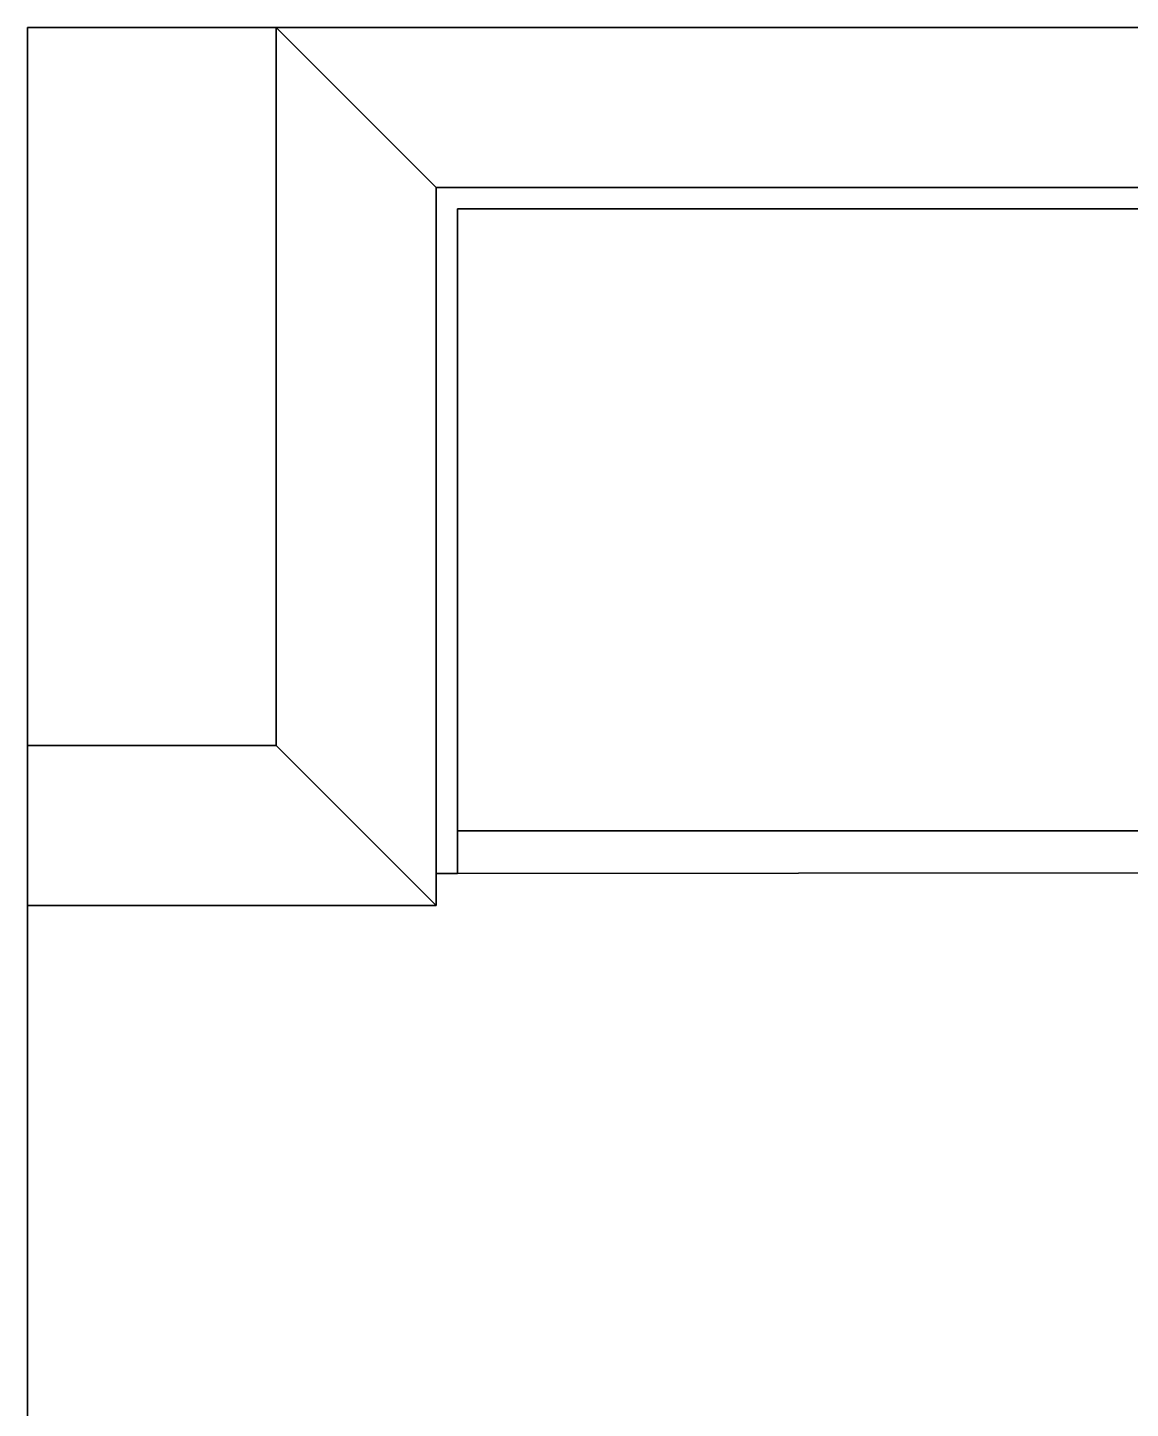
# Model space of a CAD drawing. Extents: x 0 to 4068, y -150 to 4325.
# Drawn here: x 0 to 1034, y 3030 to 4325 of the extents above; entities that cross this region are included whole.
import ezdxf

# ---------------------------------------------------------------- set-up
doc = ezdxf.new("R2010")
doc.units = 0
for name, color, linetype in [('LAYER0', 7, 'CONTINUOUS'), ('LAYER786', 7, 'CONTINUOUS'), ('LAYER819', 7, 'CONTINUOUS'), ('LAYER820', 7, 'CONTINUOUS'), ('LAYER821', 19, 'CONTINUOUS'), ('LAYER822', 19, 'CONTINUOUS'), ('LAYER823', 19, 'CONTINUOUS')]:
    doc.layers.add(name, color=color, linetype=linetype)

msp = doc.modelspace()

# ---------------------------------------------------------------- linework, layer by layer
at = {"layer": 'LAYER0', "invisible_edges": 1}
for points in [[(4068, 4325, -5), (0, -150, -5), (0, 4325, -5), (4068, 4325, -5)], [(0, -150, -5), (4068, 4325, -5), (4068, -150, -5), (0, -150, -5)], [(0, 4325), (4068, 4325, -5), (0, 4325, -5), (0, 4325)], [(4068, 4325, -5), (0, 4325), (4068, 4325), (4068, 4325, -5)], [(0, 4325), (0, -150, -5), (0, -150), (0, 4325)], [(0, -150, -5), (0, 4325), (0, 4325, -5), (0, -150, -5)], [(4068, -150), (0, 4325), (0, -150), (4068, -150)], [(0, 4325), (4068, -150), (4068, 4325), (0, 4325)]]:
    msp.add_3dface(points, dxfattribs=at)
at = {"layer": 'LAYER786'}
for points, invisible_edges in [([(2303, 4325), (383, 4175), (233, 4325), (2303, 4325)], 1), ([(2303, 4325, 2410), (2029, 4325, 2191), (233, 4325, 2410), (2303, 4325, 2410)], 3), ([(891, 4325, 2191), (233, 4325, 2410), (2029, 4325, 2191), (891, 4325, 2191)], 3), ([(891, 4325, 1097), (233, 4325, 2410), (891, 4325, 2191), (891, 4325, 1097)], 3), ([(891, 4325, 1097), (233, 4325), (233, 4325, 2410), (891, 4325, 1097)], 5), ([(233, 4325), (891, 4325, 1097), (2303, 4325), (233, 4325)], 3), ([(233, 4325, 2410), (383, 4175), (383, 4175, 2410), (233, 4325, 2410)], 1), ([(383, 4175), (233, 4325, 2410), (233, 4325), (383, 4175)], 1), ([(383, 4175, 2410), (2303, 4325, 2410), (233, 4325, 2410), (383, 4175, 2410)], 1), ([(383, 4175), (2303, 4325), (2153, 4175), (383, 4175)], 1), ([(2303, 4325, 2410), (383, 4175, 2410), (2153, 4175, 2410), (2303, 4325, 2410)], 1), ([(2029, 4325, 1097), (2303, 4325), (891, 4325, 1097), (2029, 4325, 1097)], 3), ([(383, 4175, 2410), (891, 4175, 2191), (2153, 4175, 2410), (383, 4175, 2410)], 3), ([(383, 4175, 2410), (891, 4175, 1097), (891, 4175, 2191), (383, 4175, 2410)], 5), ([(891, 4175, 1097), (383, 4175), (2029, 4175, 1097), (891, 4175, 1097)], 3), ([(383, 4175), (891, 4175, 1097), (383, 4175, 2410), (383, 4175)], 3), ([(2153, 4175), (2029, 4175, 1097), (383, 4175), (2153, 4175)], 3), ([(2029, 4175, 2191), (2153, 4175, 2410), (891, 4175, 2191), (2029, 4175, 2191)], 3)]:
    msp.add_3dface(points, dxfattribs=dict(at, invisible_edges=invisible_edges))
at = {"layer": 'LAYER819', "invisible_edges": 1}
for points in [[(383, 4175), (233, 3652), (233, 4325), (383, 4175)], [(233, 3652), (383, 4175), (383, 3502), (233, 3652)]]:
    msp.add_3dface(points, dxfattribs=at)
at = {"layer": 'LAYER820', "invisible_edges": 1}
for points in [[(233, 3652), (0, 3502), (0, 3652), (233, 3652)], [(0, 3502), (233, 3652), (383, 3502), (0, 3502)]]:
    msp.add_3dface(points, dxfattribs=at)
at = {"layer": 'LAYER821'}
for points, invisible_edges in [([(1192.88, 3988.59, 868), (383, 4175, 868), (2153, 4175, 868), (1192.88, 3988.59, 868)], 5), ([(1179.16, 3984.9, 868), (383, 4175, 868), (1192.88, 3988.59, 868), (1179.16, 3984.9, 868)], 3), ([(1165.91, 3978.83, 868), (383, 4175, 868), (1179.16, 3984.9, 868), (1165.91, 3978.83, 868)], 3), ([(383, 4175, 868), (1165.91, 3978.83, 868), (383, 3532, 868), (383, 4175, 868)], 3), ([(383, 4175, 922), (383, 3532, 868), (383, 3532, 922), (383, 4175, 922)], 1), ([(383, 3532, 868), (383, 4175, 922), (383, 4175, 868), (383, 3532, 868)], 1), ([(383, 4175, 922), (2153, 4175, 868), (383, 4175, 868), (383, 4175, 922)], 1), ([(2153, 4175, 868), (383, 4175, 922), (2153, 4175, 922), (2153, 4175, 868)], 1), ([(383, 3532, 922), (403, 3572, 922), (383, 4175, 922), (383, 3532, 922)], 3), ([(403, 4155, 922), (383, 4175, 922), (403, 3572, 922), (403, 4155, 922)], 3), ([(383, 4175, 922), (403, 4155, 922), (2153, 4175, 922), (383, 4175, 922)], 3), ([(2153, 4175, 922), (403, 4155, 922), (2133, 4155, 922), (2153, 4175, 922)], 5), ([(383, 3532, 868), (1165.91, 3978.83, 868), (1153.61, 3970.38, 868), (383, 3532, 868)], 5), ([(383, 3532, 868), (1153.61, 3970.38, 868), (1142.73, 3960.08, 868), (383, 3532, 868)], 5), ([(383, 3532, 868), (1142.73, 3960.08, 868), (1133.5, 3947.94, 868), (383, 3532, 868)], 5), ([(383, 3532, 868), (1133.5, 3947.94, 868), (1125.94, 3934.22, 868), (383, 3532, 868)], 5), ([(383, 3532, 868), (1125.94, 3934.22, 868), (1120.49, 3919.43, 868), (383, 3532, 868)], 5), ([(383, 3532, 868), (1120.49, 3919.43, 868), (1117.18, 3903.86, 868), (383, 3532, 868)], 5), ([(383, 3532, 868), (1117.18, 3903.86, 868), (1116, 3888.02, 868), (383, 3532, 868)], 5), ([(1116, 3743.63, 868), (383, 3532, 868), (1116, 3888.02, 868), (1116, 3743.63, 868)], 3), ([(1117.18, 3727.53, 868), (383, 3532, 868), (1116, 3743.63, 868), (1117.18, 3727.53, 868)], 3), ([(1120.49, 3711.95, 868), (383, 3532, 868), (1117.18, 3727.53, 868), (1120.49, 3711.95, 868)], 3), ([(1125.94, 3697.17, 868), (383, 3532, 868), (1120.49, 3711.95, 868), (1125.94, 3697.17, 868)], 3), ([(1133.5, 3683.71, 868), (383, 3532, 868), (1125.94, 3697.17, 868), (1133.5, 3683.71, 868)], 3), ([(1142.73, 3671.56, 868), (383, 3532, 868), (1133.5, 3683.71, 868), (1142.73, 3671.56, 868)], 3), ([(1153.61, 3661.01, 868), (383, 3532, 868), (1142.73, 3671.56, 868), (1153.61, 3661.01, 868)], 3), ([(1165.91, 3652.82, 868), (383, 3532, 868), (1153.61, 3661.01, 868), (1165.91, 3652.82, 868)], 3), ([(1179.16, 3646.75, 868), (383, 3532, 868), (1165.91, 3652.82, 868), (1179.16, 3646.75, 868)], 3), ([(383, 3532, 868), (1179.16, 3646.75, 868), (1567, 3533, 868), (383, 3532, 868)], 3), ([(403, 3572, 922), (383, 3532, 922), (1567, 3533, 922), (403, 3572, 922)], 5), ([(403, 3572, 922), (1567, 3533, 922), (2133, 3572, 922), (403, 3572, 922)], 3), ([(1567, 3533, 922), (383, 3532, 868), (1567, 3533, 868), (1567, 3533, 922)], 1), ([(383, 3532, 868), (1567, 3533, 922), (383, 3532, 922), (383, 3532, 868)], 1)]:
    msp.add_3dface(points, dxfattribs=dict(at, invisible_edges=invisible_edges))
at = {"layer": 'LAYER822', "invisible_edges": 1}
for points in [[(2133, 4155, 922), (403, 3572, 922), (403, 4155, 922), (2133, 4155, 922)], [(403, 3572, 922), (2133, 4155, 922), (2133, 3572, 922), (403, 3572, 922)], [(403, 4155, 942), (2133, 4155, 922), (403, 4155, 922), (403, 4155, 942)], [(2133, 4155, 922), (403, 4155, 942), (2133, 4155, 942), (2133, 4155, 922)], [(403, 4155, 942), (403, 3572, 922), (403, 3572, 942), (403, 4155, 942)], [(403, 3572, 922), (403, 4155, 942), (403, 4155, 922), (403, 3572, 922)], [(2133, 3572, 942), (403, 4155, 942), (403, 3572, 942), (2133, 3572, 942)], [(403, 4155, 942), (2133, 3572, 942), (2133, 4155, 942), (403, 4155, 942)], [(2133, 3572, 942), (403, 3572, 922), (2133, 3572, 922), (2133, 3572, 942)], [(403, 3572, 922), (2133, 3572, 942), (403, 3572, 942), (403, 3572, 922)]]:
    msp.add_3dface(points, dxfattribs=at)
at = {"layer": 'LAYER823'}
for points, invisible_edges in [([(383, 4175, 922), (403, 4155, 922), (383, 3532, 922), (383, 4175, 922)], 3), ([(403, 4155, 922), (383, 4175, 922), (2153, 4175, 922), (403, 4155, 922)], 5), ([(383, 4175, 1002), (383, 3532, 922), (383, 3532, 1002), (383, 4175, 1002)], 1), ([(383, 3532, 922), (383, 4175, 1002), (383, 4175, 922), (383, 3532, 922)], 1), ([(383, 4175, 1002), (2153, 4175, 922), (383, 4175, 922), (383, 4175, 1002)], 1), ([(2153, 4175, 922), (383, 4175, 1002), (2153, 4175, 1002), (2153, 4175, 922)], 1), ([(403, 3532, 1002), (383, 4175, 1002), (383, 3532, 1002), (403, 3532, 1002)], 1), ([(383, 4175, 1002), (403, 3532, 1002), (403, 4155, 1002), (383, 4175, 1002)], 5), ([(383, 4175, 1002), (403, 4155, 1002), (2153, 4175, 1002), (383, 4175, 1002)], 3), ([(403, 4155, 922), (2153, 4175, 922), (2133, 4155, 922), (403, 4155, 922)], 3), ([(2153, 4175, 1002), (403, 4155, 1002), (2133, 4155, 1002), (2153, 4175, 1002)], 5), ([(403, 3532, 922), (383, 3532, 922), (403, 4155, 922), (403, 3532, 922)], 2), ([(2133, 4155, 1002), (403, 4155, 922), (2133, 4155, 922), (2133, 4155, 1002)], 1), ([(403, 4155, 922), (2133, 4155, 1002), (403, 4155, 1002), (403, 4155, 922)], 1), ([(403, 4155, 922), (403, 3532, 1002), (403, 3532, 922), (403, 4155, 922)], 1), ([(403, 3532, 1002), (403, 4155, 922), (403, 4155, 1002), (403, 3532, 1002)], 1), ([(403, 3532, 1002), (383, 3532, 922), (403, 3532, 922), (403, 3532, 1002)], 1), ([(383, 3532, 922), (403, 3532, 1002), (383, 3532, 1002), (383, 3532, 922)], 1)]:
    msp.add_3dface(points, dxfattribs=dict(at, invisible_edges=invisible_edges))

# ---------------------------------------------------------------- meshes
at = {"layer": 'LAYER819'}
mesh = msp.add_polymesh((2, 2), dxfattribs=at)
for k, corner in enumerate([(383, 4175), (233, 4325), (383, 4175, 200), (233, 4325, 200)]):
    mesh.set_mesh_vertex(divmod(k, 2), corner)
mesh = msp.add_polymesh((2, 2), dxfattribs=at)
for k, corner in enumerate([(233, 4325), (233, 3652), (233, 4325, 200), (233, 3652, 200)]):
    mesh.set_mesh_vertex(divmod(k, 2), corner)
mesh = msp.add_polymesh((2, 2), dxfattribs=at)
for k, corner in enumerate([(383, 4175, 200), (383, 3502, 200), (233, 4325, 200), (233, 3652, 200)]):
    mesh.set_mesh_vertex(divmod(k, 2), corner)
mesh = msp.add_polymesh((2, 2), dxfattribs=at)
for k, corner in enumerate([(383, 3502), (383, 4175), (383, 3502, 200), (383, 4175, 200)]):
    mesh.set_mesh_vertex(divmod(k, 2), corner)
mesh = msp.add_polymesh((2, 2), dxfattribs=at)
for k, corner in enumerate([(233, 3652), (383, 3502), (233, 3652, 200), (383, 3502, 200)]):
    mesh.set_mesh_vertex(divmod(k, 2), corner)
at = {"layer": 'LAYER820'}
mesh = msp.add_polymesh((2, 2), dxfattribs=at)
for k, corner in enumerate([(233, 3652), (0, 3652), (233, 3652, 200), (0, 3652, 200)]):
    mesh.set_mesh_vertex(divmod(k, 2), corner)
mesh = msp.add_polymesh((2, 2), dxfattribs=at)
for k, corner in enumerate([(0, 3652), (0, 3502), (0, 3652, 200), (0, 3502, 200)]):
    mesh.set_mesh_vertex(divmod(k, 2), corner)
mesh = msp.add_polymesh((2, 2), dxfattribs=at)
for k, corner in enumerate([(383, 3502, 200), (0, 3502, 200), (233, 3652, 200), (0, 3652, 200)]):
    mesh.set_mesh_vertex(divmod(k, 2), corner)
mesh = msp.add_polymesh((2, 2), dxfattribs=at)
for k, corner in enumerate([(383, 3502), (233, 3652), (383, 3502, 200), (233, 3652, 200)]):
    mesh.set_mesh_vertex(divmod(k, 2), corner)
mesh = msp.add_polymesh((2, 2), dxfattribs=at)
for k, corner in enumerate([(0, 3502), (383, 3502), (0, 3502, 200), (383, 3502, 200)]):
    mesh.set_mesh_vertex(divmod(k, 2), corner)

doc.saveas('drawing.dxf')
